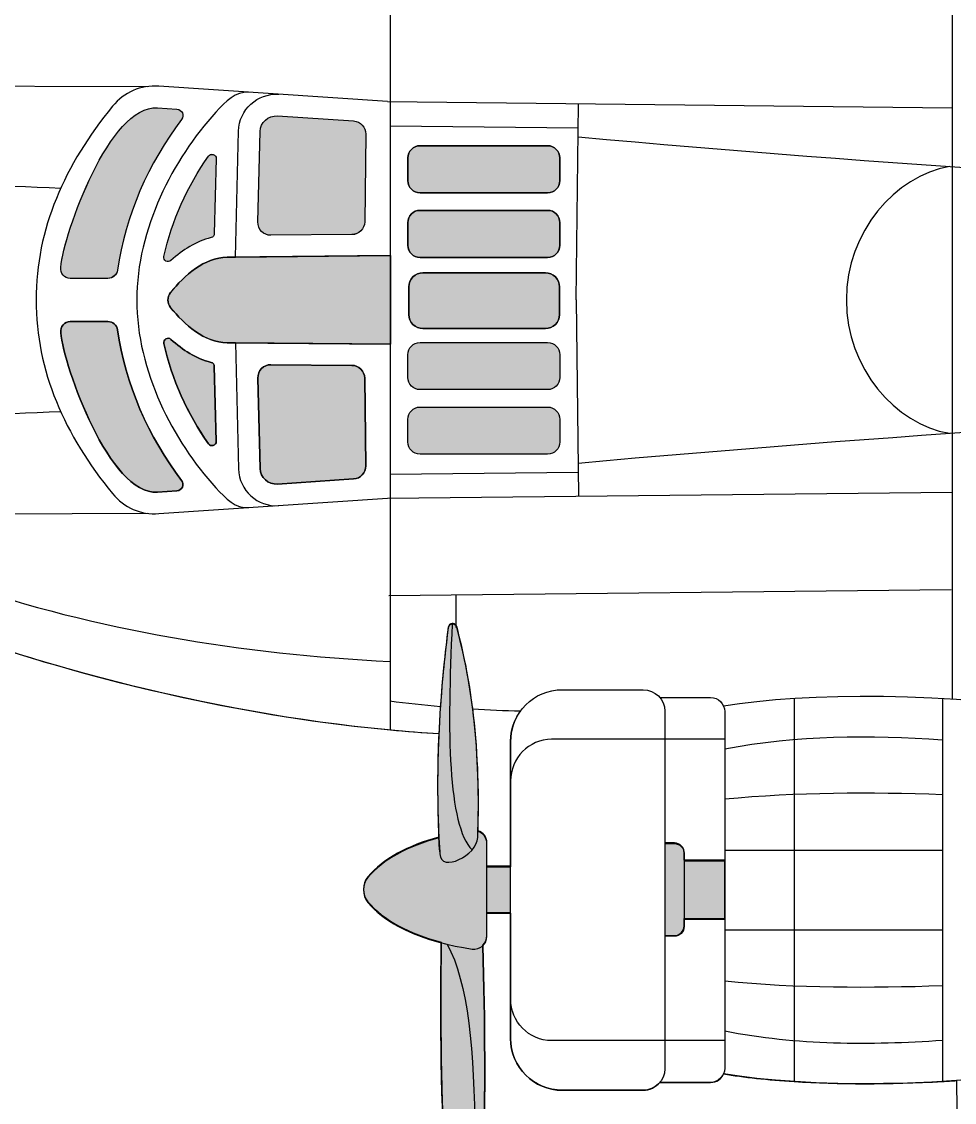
# Model space of a CAD drawing. Extents: x 65 to 351, y 40 to 244.
# Drawn here: x 110.38 to 123.65, y 113.9 to 129.27 of the extents above; entities that cross this region are included whole.
import ezdxf

# ---------------------------------------------------------------- set-up
doc = ezdxf.new("R2010")
doc.units = 0
doc.header["$MEASUREMENT"] = 0
doc.layers.add('4-VIEW', color=7, linetype='CONTINUOUS')
doc.layers.add('SOLIDS', color=7, linetype='CONTINUOUS')

msp = doc.modelspace()

# ---------------------------------------------------------------- hatches: boundary and pattern name
at = {"layer": 'SOLIDS'}
h = msp.add_hatch(color=7, dxfattribs=at)
edge = h.paths.add_edge_path()
edge.add_spline(control_points=[(112.311, 128.041), (111.631, 128.086), (110.986, 126.266), (110.936, 125.775), (110.927, 125.69), (110.988, 125.616), (111.073, 125.616), (111.073, 125.616), (111.608, 125.616), (111.608, 125.616), (111.677, 125.616), (111.735, 125.666), (111.745, 125.735), (111.849, 126.502), (112.187, 127.259), (112.656, 127.874), (112.7, 127.933), (112.662, 128.017), (112.589, 128.022), (112.589, 128.022), (112.311, 128.041), (112.311, 128.041)], knot_values=[0, 0, 0, 0, 1, 1, 1, 2, 2, 2, 3, 3, 3, 4, 4, 4, 5, 5, 5, 6, 6, 6, 7, 7, 7, 7], degree=3, periodic=1)
h = msp.add_hatch(color=7, dxfattribs=at)
edge = h.paths.add_edge_path()
edge.add_spline(control_points=[(114.018, 127.926), (113.886, 127.935), (113.776, 127.834), (113.772, 127.702), (113.772, 127.702), (113.74, 126.418), (113.74, 126.418), (113.737, 126.313), (113.82, 126.228), (113.926, 126.229), (113.926, 126.229), (115.077, 126.238), (115.077, 126.238), (115.177, 126.239), (115.258, 126.32), (115.26, 126.42), (115.26, 126.42), (115.274, 127.667), (115.274, 127.667), (115.275, 127.765), (115.2, 127.847), (115.102, 127.854), (115.102, 127.854), (114.018, 127.926), (114.018, 127.926)], knot_values=[0, 0, 0, 0, 1, 1, 1, 2, 2, 2, 3, 3, 3, 4, 4, 4, 5, 5, 5, 6, 6, 6, 7, 7, 7, 8, 8, 8, 8], degree=3, periodic=1)
h = msp.add_hatch(color=7, dxfattribs=at)
edge = h.paths.add_edge_path()
edge.add_spline(control_points=[(113.036, 127.353), (112.741, 126.928), (112.515, 126.435), (112.402, 125.929), (112.39, 125.87), (112.46, 125.829), (112.504, 125.87), (112.67, 126.021), (112.862, 126.142), (113.075, 126.195), (113.102, 126.202), (113.12, 126.225), (113.121, 126.253), (113.121, 126.253), (113.148, 127.316), (113.148, 127.316), (113.15, 127.377), (113.071, 127.403), (113.036, 127.353)], knot_values=[0, 0, 0, 0, 1, 1, 1, 2, 2, 2, 3, 3, 3, 4, 4, 4, 5, 5, 5, 6, 6, 6, 6], degree=3, periodic=1)
h = msp.add_hatch(color=7, dxfattribs=at)
edge = h.paths.add_edge_path()
edge.add_spline(control_points=[(117.861, 127.502), (117.861, 127.502), (116.046, 127.502), (116.046, 127.502), (115.951, 127.502), (115.872, 127.423), (115.872, 127.328), (115.872, 127.328), (115.872, 127.006), (115.872, 127.006), (115.872, 126.91), (115.951, 126.832), (116.046, 126.832), (116.046, 126.832), (117.861, 126.832), (117.861, 126.832), (117.957, 126.832), (118.035, 126.91), (118.035, 127.006), (118.035, 127.006), (118.035, 127.328), (118.035, 127.328), (118.035, 127.423), (117.957, 127.502), (117.861, 127.502)], knot_values=[0, 0, 0, 0, 1, 1, 1, 2, 2, 2, 3, 3, 3, 4, 4, 4, 5, 5, 5, 6, 6, 6, 7, 7, 7, 8, 8, 8, 8], degree=3, periodic=1)
h = msp.add_hatch(color=7, dxfattribs=at)
edge = h.paths.add_edge_path()
edge.add_spline(control_points=[(117.861, 126.583), (117.861, 126.583), (116.046, 126.583), (116.046, 126.583), (115.951, 126.583), (115.872, 126.505), (115.872, 126.408), (115.872, 126.408), (115.872, 126.087), (115.872, 126.087), (115.872, 125.991), (115.951, 125.913), (116.046, 125.913), (116.046, 125.913), (117.861, 125.913), (117.861, 125.913), (117.957, 125.913), (118.035, 125.991), (118.035, 126.087), (118.035, 126.087), (118.035, 126.408), (118.035, 126.408), (118.035, 126.505), (117.957, 126.583), (117.861, 126.583)], knot_values=[0, 0, 0, 0, 1, 1, 1, 2, 2, 2, 3, 3, 3, 4, 4, 4, 5, 5, 5, 6, 6, 6, 7, 7, 7, 8, 8, 8, 8], degree=3, periodic=1)
h = msp.add_hatch(color=7, dxfattribs=at)
edge = h.paths.add_edge_path()
edge.add_spline(control_points=[(115.625, 125.94), (115.625, 125.94), (113.42, 125.918), (113.42, 125.918), (113.42, 125.918), (113.304, 125.917), (113.304, 125.917), (112.978, 125.914), (112.695, 125.66), (112.499, 125.414), (112.449, 125.352), (112.449, 125.265), (112.499, 125.203), (112.695, 124.957), (112.978, 124.702), (113.304, 124.7), (113.304, 124.7), (113.42, 124.7), (113.42, 124.7), (113.42, 124.7), (115.625, 124.682), (115.625, 124.682), (115.625, 124.682), (115.625, 125.94), (115.625, 125.94)], knot_values=[0, 0, 0, 0, 1, 1, 1, 2, 2, 2, 3, 3, 3, 4, 4, 4, 5, 5, 5, 6, 6, 6, 7, 7, 7, 8, 8, 8, 8], degree=3, periodic=1)
h = msp.add_hatch(color=7, dxfattribs=at)
edge = h.paths.add_edge_path()
edge.add_spline(control_points=[(117.831, 125.695), (117.831, 125.695), (116.088, 125.695), (116.088, 125.695), (115.978, 125.695), (115.887, 125.605), (115.887, 125.494), (115.887, 125.494), (115.887, 125.102), (115.887, 125.102), (115.887, 124.992), (115.978, 124.902), (116.088, 124.902), (116.088, 124.902), (117.831, 124.902), (117.831, 124.902), (117.94, 124.902), (118.03, 124.992), (118.03, 125.102), (118.03, 125.102), (118.03, 125.494), (118.03, 125.494), (118.03, 125.605), (117.94, 125.695), (117.831, 125.695)], knot_values=[0, 0, 0, 0, 1, 1, 1, 2, 2, 2, 3, 3, 3, 4, 4, 4, 5, 5, 5, 6, 6, 6, 7, 7, 7, 8, 8, 8, 8], degree=3, periodic=1)
h = msp.add_hatch(color=7, dxfattribs=at)
edge = h.paths.add_edge_path()
edge.add_spline(control_points=[(111.608, 125.002), (111.608, 125.002), (111.073, 125.002), (111.073, 125.002), (110.988, 125.002), (110.927, 124.927), (110.936, 124.843), (110.986, 124.35), (111.631, 122.531), (112.311, 122.576), (112.311, 122.576), (112.589, 122.595), (112.589, 122.595), (112.662, 122.6), (112.7, 122.684), (112.656, 122.743), (112.187, 123.358), (111.849, 124.115), (111.745, 124.882), (111.735, 124.95), (111.677, 125.002), (111.608, 125.002)], knot_values=[0, 0, 0, 0, 1, 1, 1, 2, 2, 2, 3, 3, 3, 4, 4, 4, 5, 5, 5, 6, 6, 6, 7, 7, 7, 7], degree=3, periodic=1)
h = msp.add_hatch(color=7, dxfattribs=at)
edge = h.paths.add_edge_path()
edge.add_spline(control_points=[(113.075, 124.422), (112.862, 124.475), (112.67, 124.596), (112.504, 124.748), (112.46, 124.788), (112.39, 124.747), (112.402, 124.688), (112.515, 124.182), (112.741, 123.689), (113.036, 123.264), (113.071, 123.214), (113.15, 123.24), (113.148, 123.301), (113.148, 123.301), (113.121, 124.364), (113.121, 124.364), (113.12, 124.392), (113.102, 124.415), (113.075, 124.422)], knot_values=[0, 0, 0, 0, 1, 1, 1, 2, 2, 2, 3, 3, 3, 4, 4, 4, 5, 5, 5, 6, 6, 6, 6], degree=3, periodic=1)
h = msp.add_hatch(color=7, dxfattribs=at)
edge = h.paths.add_edge_path()
edge.add_spline(control_points=[(117.861, 124.704), (117.861, 124.704), (116.046, 124.704), (116.046, 124.704), (115.951, 124.704), (115.872, 124.626), (115.872, 124.53), (115.872, 124.53), (115.872, 124.208), (115.872, 124.208), (115.872, 124.113), (115.951, 124.034), (116.046, 124.034), (116.046, 124.034), (117.861, 124.034), (117.861, 124.034), (117.957, 124.034), (118.035, 124.113), (118.035, 124.208), (118.035, 124.208), (118.035, 124.53), (118.035, 124.53), (118.035, 124.626), (117.957, 124.704), (117.861, 124.704)], knot_values=[0, 0, 0, 0, 1, 1, 1, 2, 2, 2, 3, 3, 3, 4, 4, 4, 5, 5, 5, 6, 6, 6, 7, 7, 7, 8, 8, 8, 8], degree=3, periodic=1)
h = msp.add_hatch(color=7, dxfattribs=at)
edge = h.paths.add_edge_path()
edge.add_spline(control_points=[(115.077, 124.379), (115.077, 124.379), (113.926, 124.388), (113.926, 124.388), (113.82, 124.389), (113.737, 124.304), (113.74, 124.199), (113.74, 124.199), (113.772, 122.915), (113.772, 122.915), (113.776, 122.783), (113.886, 122.682), (114.018, 122.691), (114.018, 122.691), (115.102, 122.764), (115.102, 122.764), (115.2, 122.77), (115.275, 122.852), (115.274, 122.95), (115.274, 122.95), (115.26, 124.197), (115.26, 124.197), (115.258, 124.297), (115.177, 124.379), (115.077, 124.379)], knot_values=[0, 0, 0, 0, 1, 1, 1, 2, 2, 2, 3, 3, 3, 4, 4, 4, 5, 5, 5, 6, 6, 6, 7, 7, 7, 8, 8, 8, 8], degree=3, periodic=1)
h = msp.add_hatch(color=7, dxfattribs=at)
edge = h.paths.add_edge_path()
edge.add_spline(control_points=[(117.861, 123.786), (117.861, 123.786), (116.046, 123.786), (116.046, 123.786), (115.951, 123.786), (115.872, 123.707), (115.872, 123.611), (115.872, 123.611), (115.872, 123.29), (115.872, 123.29), (115.872, 123.194), (115.951, 123.116), (116.046, 123.116), (116.046, 123.116), (117.861, 123.116), (117.861, 123.116), (117.957, 123.116), (118.035, 123.194), (118.035, 123.29), (118.035, 123.29), (118.035, 123.611), (118.035, 123.611), (118.035, 123.707), (117.957, 123.786), (117.861, 123.786)], knot_values=[0, 0, 0, 0, 1, 1, 1, 2, 2, 2, 3, 3, 3, 4, 4, 4, 5, 5, 5, 6, 6, 6, 7, 7, 7, 8, 8, 8, 8], degree=3, periodic=1)
h = msp.add_hatch(color=7, dxfattribs=at)
edge = h.paths.add_edge_path()
edge.add_spline(control_points=[(116.349, 116.179), (115.892, 116.299), (115.528, 116.489), (115.306, 116.753), (115.219, 116.856), (115.219, 117.005), (115.306, 117.108), (115.522, 117.365), (115.874, 117.552), (116.314, 117.672), (116.29, 118.157), (116.291, 118.651), (116.314, 119.154), (116.32, 119.282), (116.327, 119.41), (116.336, 119.54), (116.361, 119.907), (116.398, 120.279), (116.447, 120.656), (116.451, 120.689), (116.477, 120.707), (116.504, 120.709), (116.524, 120.71), (116.545, 120.703), (116.558, 120.685), (116.562, 120.679), (116.566, 120.672), (116.568, 120.664), (116.669, 120.293), (116.744, 119.906), (116.795, 119.506), (116.866, 118.951), (116.889, 118.369), (116.87, 117.763), (116.944, 117.74), (116.998, 117.672), (116.998, 117.588), (116.998, 117.588), (116.998, 117.259), (116.998, 117.259), (116.998, 117.259), (117.333, 117.259), (117.333, 117.259), (117.333, 117.259), (117.333, 116.601), (117.333, 116.601), (117.333, 116.601), (116.998, 116.601), (116.998, 116.601), (116.998, 116.601), (116.998, 116.273), (116.998, 116.273), (116.998, 116.219), (116.975, 116.17), (116.939, 116.137), (116.939, 116.137), (116.939, 116.137), (116.939, 116.137), (117.005, 113.926), (116.95, 112.122), (116.806, 109.739), (116.797, 109.597), (116.703, 109.583), (116.685, 109.721), (116.685, 109.721), (116.665, 109.887), (116.665, 109.887), (116.429, 111.799), (116.31, 113.936), (116.349, 116.179), (116.349, 116.179), (116.349, 116.179), (116.349, 116.179)], knot_values=[0, 0, 0, 0, 1, 1, 1, 2, 2, 2, 3, 3, 3, 4, 4, 4, 5, 5, 5, 6, 6, 6, 7, 7, 7, 8, 8, 8, 9, 9, 9, 10, 10, 10, 11, 11, 11, 12, 12, 12, 13, 13, 13, 14, 14, 14, 15, 15, 15, 16, 16, 16, 17, 17, 17, 18, 18, 18, 19, 19, 19, 20, 20, 20, 21, 21, 21, 22, 22, 22, 23, 23, 23, 24, 24, 24, 24], degree=3, periodic=1)
edge = h.paths.add_edge_path()
edge.add_spline(control_points=[(120.379, 116.516), (120.379, 116.516), (119.802, 116.516), (119.802, 116.516), (119.802, 116.516), (119.802, 116.41), (119.802, 116.41), (119.802, 116.334), (119.74, 116.271), (119.664, 116.271), (119.664, 116.271), (119.527, 116.271), (119.527, 116.271), (119.527, 116.271), (119.527, 117.589), (119.527, 117.589), (119.527, 117.589), (119.664, 117.589), (119.664, 117.589), (119.74, 117.589), (119.802, 117.527), (119.802, 117.451), (119.802, 117.451), (119.802, 117.345), (119.802, 117.345), (119.802, 117.345), (120.379, 117.345), (120.379, 117.345), (120.379, 117.345), (120.379, 116.516), (120.379, 116.516), (120.379, 116.516), (120.379, 116.516), (120.379, 116.516)], knot_values=[0, 0, 0, 0, 1, 1, 1, 2, 2, 2, 3, 3, 3, 4, 4, 4, 5, 5, 5, 6, 6, 6, 7, 7, 7, 8, 8, 8, 9, 9, 9, 10, 10, 10, 11, 11, 11, 11], degree=3, periodic=1)
edge = h.paths.add_edge_path()
edge.add_spline(control_points=[(116.314, 117.657), (116.318, 117.591), (116.322, 117.525), (116.326, 117.46), (116.326, 117.46), (116.314, 117.657), (116.314, 117.657)], knot_values=[0, 0, 0, 0, 1, 1, 1, 2, 2, 2, 2], degree=3, periodic=1)

# ---------------------------------------------------------------- linework, layer by layer
at = {"layer": '4-VIEW', "color": 7}
for points in [[(115.624, 131.421), (115.624, 119.197)], [(123.616, 130.983), (123.616, 119.635)], [(108.963, 128.353), (112.164, 128.342)], [(115.586, 128.129), (123.616, 128.041)], [(118.269, 125.309), (118.3, 128.099)], [(115.624, 127.786), (118.296, 127.757)], [(118.269, 125.309), (118.3, 122.519)], [(115.624, 122.832), (118.296, 122.861)], [(115.586, 122.489), (123.616, 122.577)], [(108.963, 122.265), (112.164, 122.276)], [(115.602, 121.105), (123.598, 121.193)], [(116.557, 121.115), (116.557, 120.654)], [(121.368, 119.646), (121.368, 114.195)], [(123.476, 119.644), (123.476, 114.197)], [(120.379, 117.487), (123.476, 117.487)], [(119.802, 117.335), (120.379, 117.335)], [(116.998, 117.249), (117.333, 117.249)], [(116.998, 116.591), (117.333, 116.591)], [(119.802, 116.505), (120.379, 116.505)], [(120.379, 116.353), (123.476, 116.353)]]:
    msp.add_lwpolyline(points, dxfattribs=at)
for points in [[(103.281, 126.71), (105.686, 128.927), (111.198, 131.164), (116.314, 131.474)], [(118.294, 127.628), (126.964, 126.843), (135.7, 126.518), (144.551, 126.411)], [(118.294, 122.99), (126.964, 123.774), (135.7, 124.101), (144.551, 124.207)], [(103.281, 123.908), (105.686, 121.691), (111.198, 119.454), (116.314, 119.144)], [(116.504, 120.699), (116.43, 119.158), (116.439, 117.851), (116.786, 117.489)], [(115.619, 119.607), (115.858, 119.576), (116.096, 119.551), (116.336, 119.53)], [(116.795, 119.496), (117.021, 119.482), (117.248, 119.472), (117.475, 119.465)], [(120.379, 118.925), (121.411, 119.127), (122.444, 119.125), (123.476, 119.057)], [(120.379, 118.214), (121.411, 118.315), (122.444, 118.314), (123.476, 118.279)], [(116.433, 116.148), (117.025, 115.085), (116.808, 112.071), (116.665, 109.877)], [(120.379, 115.626), (121.411, 115.525), (122.444, 115.527), (123.476, 115.561)], [(120.379, 114.916), (121.411, 114.713), (122.444, 114.715), (123.476, 114.784)]]:
    msp.add_open_spline(points, degree=3, dxfattribs=at)
for points, knots in [([(115.618, 130.451), (113.506, 130.34), (111.456, 130.005), (109.496, 129.34), (109.363, 129.295), (109.266, 129.205), (109.211, 129.077), (108.432, 127.261), (108.432, 123.356), (109.211, 121.541), (109.266, 121.412), (109.363, 121.322), (109.496, 121.277), (111.456, 120.613), (113.506, 120.278), (115.618, 120.167)], [0, 0, 0, 0, 1, 1, 1, 2, 2, 2, 3, 3, 3, 4, 4, 4, 5, 5, 5, 5]), ([(115.586, 128.129), (115.586, 128.129), (112.332, 128.348), (112.332, 128.348), (112.072, 128.365), (111.84, 128.265), (111.675, 128.063), (110.992, 127.232), (110.586, 126.318), (110.586, 125.309), (110.586, 124.3), (110.992, 123.385), (111.675, 122.555), (111.84, 122.353), (112.072, 122.254), (112.332, 122.271), (112.332, 122.271), (115.586, 122.489), (115.586, 122.489)], [0, 0, 0, 0, 1, 1, 1, 2, 2, 2, 3, 3, 3, 4, 4, 4, 5, 5, 5, 6, 6, 6, 6]), ([(113.61, 128.262), (113.424, 128.274), (113.288, 128.138), (113.142, 127.977), (112.532, 127.309), (112.018, 126.318), (112.018, 125.309), (112.018, 124.3), (112.532, 123.309), (113.142, 122.64), (113.288, 122.48), (113.424, 122.344), (113.61, 122.356)], [0, 0, 0, 0, 1, 1, 1, 2, 2, 2, 3, 3, 3, 4, 4, 4, 4]), ([(113.42, 125.919), (113.42, 125.919), (113.465, 127.71), (113.465, 127.71), (113.473, 128.017), (113.732, 128.253), (114.039, 128.233)], [0, 0, 0, 0, 1, 1, 1, 2, 2, 2, 2]), ([(111.745, 125.735), (111.849, 126.503), (112.187, 127.259), (112.656, 127.874), (112.7, 127.933), (112.662, 128.017), (112.589, 128.022), (112.589, 128.022), (112.311, 128.041), (112.311, 128.041), (111.631, 128.086), (110.986, 126.267), (110.936, 125.775), (110.927, 125.69), (110.988, 125.616), (111.073, 125.616), (111.073, 125.616), (111.607, 125.616), (111.607, 125.616), (111.677, 125.616), (111.735, 125.667), (111.745, 125.735), (111.745, 125.735), (111.745, 125.735), (111.745, 125.735)], [0, 0, 0, 0, 1, 1, 1, 2, 2, 2, 3, 3, 3, 4, 4, 4, 5, 5, 5, 6, 6, 6, 7, 7, 7, 8, 8, 8, 8]), ([(113.926, 126.229), (113.926, 126.229), (115.077, 126.239), (115.077, 126.239), (115.177, 126.24), (115.258, 126.32), (115.26, 126.421), (115.26, 126.421), (115.274, 127.668), (115.274, 127.668), (115.275, 127.766), (115.2, 127.847), (115.102, 127.854), (115.102, 127.854), (114.018, 127.926), (114.018, 127.926), (113.886, 127.935), (113.776, 127.834), (113.772, 127.702), (113.772, 127.702), (113.74, 126.418), (113.74, 126.418), (113.737, 126.313), (113.82, 126.228), (113.926, 126.229), (113.926, 126.229), (113.926, 126.229), (113.926, 126.229)], [0, 0, 0, 0, 1, 1, 1, 2, 2, 2, 3, 3, 3, 4, 4, 4, 5, 5, 5, 6, 6, 6, 7, 7, 7, 8, 8, 8, 9, 9, 9, 9]), ([(113.121, 126.253), (113.121, 126.253), (113.148, 127.317), (113.148, 127.317), (113.15, 127.378), (113.071, 127.403), (113.036, 127.353), (112.741, 126.928), (112.515, 126.435), (112.402, 125.929), (112.39, 125.87), (112.46, 125.83), (112.504, 125.87), (112.67, 126.021), (112.862, 126.142), (113.074, 126.195), (113.102, 126.202), (113.12, 126.226), (113.121, 126.253), (113.121, 126.253), (113.121, 126.253), (113.121, 126.253)], [0, 0, 0, 0, 1, 1, 1, 2, 2, 2, 3, 3, 3, 4, 4, 4, 5, 5, 5, 6, 6, 6, 7, 7, 7, 7]), ([(115.872, 127.006), (115.872, 127.006), (115.872, 127.328), (115.872, 127.328), (115.872, 127.423), (115.95, 127.502), (116.046, 127.502), (116.046, 127.502), (117.861, 127.502), (117.861, 127.502), (117.957, 127.502), (118.035, 127.423), (118.035, 127.328), (118.035, 127.328), (118.035, 127.006), (118.035, 127.006), (118.035, 126.91), (117.957, 126.832), (117.861, 126.832), (117.861, 126.832), (116.046, 126.832), (116.046, 126.832), (115.95, 126.832), (115.872, 126.91), (115.872, 127.006), (115.872, 127.006), (115.872, 127.006), (115.872, 127.006)], [0, 0, 0, 0, 1, 1, 1, 2, 2, 2, 3, 3, 3, 4, 4, 4, 5, 5, 5, 6, 6, 6, 7, 7, 7, 8, 8, 8, 9, 9, 9, 9]), ([(123.574, 127.206), (122.805, 127.069), (122.11, 126.286), (122.11, 125.309), (122.11, 124.331), (122.805, 123.548), (123.574, 123.413)], [0, 0, 0, 0, 1, 1, 1, 2, 2, 2, 2]), ([(110.938, 126.893), (109.15, 126.988), (107.423, 126.935), (105.634, 126.819), (104.738, 126.761), (104.641, 125.989), (104.641, 125.309), (104.641, 124.629), (104.738, 123.857), (105.634, 123.798), (107.423, 123.682), (109.15, 123.63), (110.938, 123.725)], [0, 0, 0, 0, 1, 1, 1, 2, 2, 2, 3, 3, 3, 4, 4, 4, 4]), ([(115.872, 126.087), (115.872, 126.087), (115.872, 126.409), (115.872, 126.409), (115.872, 126.505), (115.95, 126.583), (116.046, 126.583), (116.046, 126.583), (117.861, 126.583), (117.861, 126.583), (117.957, 126.583), (118.035, 126.505), (118.035, 126.409), (118.035, 126.409), (118.035, 126.087), (118.035, 126.087), (118.035, 125.992), (117.957, 125.913), (117.861, 125.913), (117.861, 125.913), (116.046, 125.913), (116.046, 125.913), (115.95, 125.913), (115.872, 125.992), (115.872, 126.087), (115.872, 126.087), (115.872, 126.087), (115.872, 126.087)], [0, 0, 0, 0, 1, 1, 1, 2, 2, 2, 3, 3, 3, 4, 4, 4, 5, 5, 5, 6, 6, 6, 7, 7, 7, 8, 8, 8, 9, 9, 9, 9]), ([(115.624, 125.94), (115.624, 125.94), (113.304, 125.917), (113.304, 125.917), (112.978, 125.914), (112.695, 125.661), (112.499, 125.414), (112.449, 125.352), (112.449, 125.266), (112.499, 125.203), (112.695, 124.957), (112.978, 124.703), (113.304, 124.7), (113.304, 124.7), (115.624, 124.682), (115.624, 124.682)], [0, 0, 0, 0, 1, 1, 1, 2, 2, 2, 3, 3, 3, 4, 4, 4, 5, 5, 5, 5]), ([(115.887, 125.102), (115.887, 125.102), (115.887, 125.495), (115.887, 125.495), (115.887, 125.605), (115.978, 125.695), (116.087, 125.695), (116.087, 125.695), (117.831, 125.695), (117.831, 125.695), (117.94, 125.695), (118.03, 125.605), (118.03, 125.495), (118.03, 125.495), (118.03, 125.102), (118.03, 125.102), (118.03, 124.992), (117.94, 124.903), (117.831, 124.903), (117.831, 124.903), (116.087, 124.903), (116.087, 124.903), (115.978, 124.903), (115.887, 124.992), (115.887, 125.102)], [0, 0, 0, 0, 1, 1, 1, 2, 2, 2, 3, 3, 3, 4, 4, 4, 5, 5, 5, 6, 6, 6, 7, 7, 7, 8, 8, 8, 8]), ([(111.745, 124.882), (111.849, 124.115), (112.187, 123.359), (112.656, 122.744), (112.7, 122.685), (112.662, 122.6), (112.589, 122.595), (112.589, 122.595), (112.311, 122.577), (112.311, 122.577), (111.631, 122.532), (110.986, 124.351), (110.936, 124.843), (110.927, 124.927), (110.988, 125.002), (111.073, 125.002), (111.073, 125.002), (111.607, 125.002), (111.607, 125.002), (111.677, 125.002), (111.735, 124.95), (111.745, 124.882), (111.745, 124.882), (111.745, 124.882), (111.745, 124.882)], [0, 0, 0, 0, 1, 1, 1, 2, 2, 2, 3, 3, 3, 4, 4, 4, 5, 5, 5, 6, 6, 6, 7, 7, 7, 8, 8, 8, 8]), ([(113.121, 124.364), (113.121, 124.364), (113.148, 123.301), (113.148, 123.301), (113.15, 123.24), (113.071, 123.214), (113.036, 123.265), (112.741, 123.689), (112.515, 124.183), (112.402, 124.689), (112.39, 124.747), (112.46, 124.788), (112.504, 124.748), (112.67, 124.597), (112.862, 124.475), (113.074, 124.422), (113.102, 124.415), (113.12, 124.392), (113.121, 124.364), (113.121, 124.364), (113.121, 124.364), (113.121, 124.364)], [0, 0, 0, 0, 1, 1, 1, 2, 2, 2, 3, 3, 3, 4, 4, 4, 5, 5, 5, 6, 6, 6, 7, 7, 7, 7]), ([(113.42, 124.7), (113.42, 124.7), (113.465, 122.908), (113.465, 122.908), (113.473, 122.6), (113.732, 122.364), (114.039, 122.385)], [0, 0, 0, 0, 1, 1, 1, 2, 2, 2, 2]), ([(115.872, 124.53), (115.872, 124.53), (115.872, 124.208), (115.872, 124.208), (115.872, 124.113), (115.95, 124.034), (116.046, 124.034), (116.046, 124.034), (117.861, 124.034), (117.861, 124.034), (117.957, 124.034), (118.035, 124.113), (118.035, 124.208), (118.035, 124.208), (118.035, 124.53), (118.035, 124.53), (118.035, 124.626), (117.957, 124.705), (117.861, 124.705), (117.861, 124.705), (116.046, 124.705), (116.046, 124.705), (115.95, 124.705), (115.872, 124.626), (115.872, 124.53), (115.872, 124.53), (115.872, 124.53), (115.872, 124.53)], [0, 0, 0, 0, 1, 1, 1, 2, 2, 2, 3, 3, 3, 4, 4, 4, 5, 5, 5, 6, 6, 6, 7, 7, 7, 8, 8, 8, 9, 9, 9, 9]), ([(113.926, 124.389), (113.926, 124.389), (115.077, 124.379), (115.077, 124.379), (115.177, 124.379), (115.258, 124.297), (115.26, 124.197), (115.26, 124.197), (115.274, 122.95), (115.274, 122.95), (115.275, 122.852), (115.2, 122.77), (115.102, 122.764), (115.102, 122.764), (114.018, 122.692), (114.018, 122.692), (113.886, 122.682), (113.776, 122.783), (113.772, 122.915), (113.772, 122.915), (113.74, 124.199), (113.74, 124.199), (113.737, 124.304), (113.82, 124.389), (113.926, 124.389), (113.926, 124.389), (113.926, 124.389), (113.926, 124.389)], [0, 0, 0, 0, 1, 1, 1, 2, 2, 2, 3, 3, 3, 4, 4, 4, 5, 5, 5, 6, 6, 6, 7, 7, 7, 8, 8, 8, 9, 9, 9, 9]), ([(115.872, 123.611), (115.872, 123.611), (115.872, 123.29), (115.872, 123.29), (115.872, 123.194), (115.95, 123.116), (116.046, 123.116), (116.046, 123.116), (117.861, 123.116), (117.861, 123.116), (117.957, 123.116), (118.035, 123.194), (118.035, 123.29), (118.035, 123.29), (118.035, 123.611), (118.035, 123.611), (118.035, 123.707), (117.957, 123.786), (117.861, 123.786), (117.861, 123.786), (116.046, 123.786), (116.046, 123.786), (115.95, 123.786), (115.872, 123.707), (115.872, 123.611), (115.872, 123.611), (115.872, 123.611), (115.872, 123.611)], [0, 0, 0, 0, 1, 1, 1, 2, 2, 2, 3, 3, 3, 4, 4, 4, 5, 5, 5, 6, 6, 6, 7, 7, 7, 8, 8, 8, 9, 9, 9, 9]), ([(116.327, 117.432), (116.26, 118.463), (116.303, 119.535), (116.447, 120.646), (116.456, 120.712), (116.55, 120.719), (116.568, 120.654), (116.816, 119.743), (116.908, 118.742), (116.867, 117.666), (116.858, 117.411), (116.344, 117.159), (116.327, 117.432), (116.327, 117.432), (116.327, 117.432), (116.327, 117.432)], [0, 0, 0, 0, 1, 1, 1, 2, 2, 2, 3, 3, 3, 4, 4, 4, 5, 5, 5, 5]), ([(120.362, 119.536), (122.682, 119.926), (128.544, 119.615), (129.745, 117.164), (129.823, 117.005), (129.823, 116.835), (129.745, 116.677), (128.544, 114.226), (122.682, 113.914), (120.362, 114.306)], [0, 0, 0, 0, 1, 1, 1, 2, 2, 2, 3, 3, 3, 3]), ([(119.527, 119.461), (119.527, 119.631), (119.388, 119.768), (119.219, 119.768), (119.219, 119.768), (118.07, 119.768), (118.07, 119.768), (117.664, 119.768), (117.333, 119.437), (117.333, 119.031), (117.333, 119.031), (117.333, 114.81), (117.333, 114.81), (117.333, 114.403), (117.664, 114.073), (118.07, 114.073), (118.07, 114.073), (119.219, 114.073), (119.219, 114.073), (119.388, 114.073), (119.527, 114.21), (119.527, 114.379), (119.527, 114.379), (119.527, 119.461), (119.527, 119.461), (119.527, 119.461), (119.527, 119.461), (119.527, 119.461)], [0, 0, 0, 0, 1, 1, 1, 2, 2, 2, 3, 3, 3, 4, 4, 4, 5, 5, 5, 6, 6, 6, 7, 7, 7, 8, 8, 8, 9, 9, 9, 9]), ([(119.456, 119.656), (119.456, 119.656), (120.179, 119.656), (120.179, 119.656), (120.289, 119.656), (120.379, 119.567), (120.379, 119.457), (120.379, 119.457), (120.379, 114.384), (120.379, 114.384), (120.379, 114.274), (120.289, 114.184), (120.179, 114.184), (120.179, 114.184), (119.456, 114.184), (119.456, 114.184)], [0, 0, 0, 0, 1, 1, 1, 2, 2, 2, 3, 3, 3, 4, 4, 4, 5, 5, 5, 5]), ([(120.379, 119.062), (120.379, 119.062), (117.917, 119.062), (117.917, 119.062), (117.595, 119.062), (117.333, 118.792), (117.333, 118.47)], [0, 0, 0, 0, 1, 1, 1, 2, 2, 2, 2]), ([(116.314, 117.662), (115.874, 117.542), (115.522, 117.355), (115.306, 117.098), (115.219, 116.994), (115.219, 116.846), (115.306, 116.743), (115.595, 116.399), (116.124, 116.181), (116.786, 116.08), (116.898, 116.064), (116.998, 116.149), (116.998, 116.263), (116.998, 116.263), (116.998, 117.578), (116.998, 117.578), (116.998, 117.661), (116.944, 117.73), (116.87, 117.753)], [0, 0, 0, 0, 1, 1, 1, 2, 2, 2, 3, 3, 3, 4, 4, 4, 5, 5, 5, 6, 6, 6, 6]), ([(119.527, 117.579), (119.527, 117.579), (119.663, 117.579), (119.663, 117.579), (119.74, 117.579), (119.802, 117.517), (119.802, 117.441), (119.802, 117.441), (119.802, 116.4), (119.802, 116.4), (119.802, 116.324), (119.74, 116.262), (119.663, 116.262), (119.663, 116.262), (119.527, 116.262), (119.527, 116.262)], [0, 0, 0, 0, 1, 1, 1, 2, 2, 2, 3, 3, 3, 4, 4, 4, 5, 5, 5, 5]), ([(116.939, 116.127), (117.005, 113.916), (116.95, 112.113), (116.806, 109.729), (116.797, 109.587), (116.703, 109.573), (116.685, 109.712), (116.436, 111.666), (116.308, 113.861), (116.349, 116.169)], [0, 0, 0, 0, 1, 1, 1, 2, 2, 2, 3, 3, 3, 3]), ([(120.379, 114.778), (120.379, 114.778), (117.917, 114.778), (117.917, 114.778), (117.595, 114.778), (117.333, 115.049), (117.333, 115.37)], [0, 0, 0, 0, 1, 1, 1, 2, 2, 2, 2])]:
    msp.add_open_spline(points, degree=3, knots=knots, dxfattribs=at)
at = {"layer": 'SOLIDS'}
for points, knots in [([(116.349, 134.448), (116.31, 136.691), (116.429, 138.828), (116.665, 140.741), (116.671, 140.796), (116.678, 140.851), (116.685, 140.906), (116.703, 141.044), (116.797, 141.031), (116.806, 140.888), (116.95, 138.505), (117.005, 136.701), (116.939, 134.491), (116.975, 134.457), (116.998, 134.409), (116.998, 134.355), (116.998, 134.355), (116.998, 134.026), (116.998, 134.026), (116.998, 134.026), (117.333, 134.026), (117.333, 134.026), (117.333, 134.026), (117.333, 135.247), (117.333, 135.247), (117.333, 135.247), (117.333, 135.809), (117.333, 135.809), (117.333, 136.214), (117.664, 136.546), (118.07, 136.546), (118.07, 136.546), (119.219, 136.546), (119.219, 136.546), (119.315, 136.546), (119.4, 136.502), (119.456, 136.433), (119.456, 136.433), (120.179, 136.433), (120.179, 136.433), (120.261, 136.433), (120.331, 136.383), (120.362, 136.313), (120.649, 136.361), (120.989, 136.399), (121.368, 136.422), (121.99, 136.462), (122.715, 136.465), (123.476, 136.421), (123.542, 136.417), (123.609, 136.413), (123.675, 136.408), (123.675, 136.408), (123.708, 139.343), (123.708, 139.343), (123.708, 139.343), (123.727, 141.029), (123.727, 141.029), (123.727, 141.029), (123.76, 144.004), (123.76, 144.004), (123.76, 144.004), (123.763, 144.301), (123.763, 144.301), (123.763, 144.301), (123.774, 145.348), (123.774, 145.348), (123.774, 145.348), (123.777, 145.644), (123.777, 145.644), (123.777, 145.644), (123.832, 150.46), (123.832, 150.46), (123.832, 150.46), (123.832, 150.537), (123.832, 150.537), (123.833, 150.645), (123.835, 150.748), (123.838, 150.848), (123.842, 150.982), (123.847, 151.113), (123.855, 151.247), (123.859, 151.334), (123.865, 151.422), (123.871, 151.514), (123.871, 151.514), (126.226, 185.068), (126.226, 185.068), (126.226, 185.068), (126.094, 185.068), (126.094, 185.068), (126.017, 185.068), (125.955, 185.131), (125.955, 185.207), (125.955, 185.207), (125.955, 185.784), (125.955, 185.784), (125.955, 185.86), (126.017, 185.921), (126.094, 185.921), (126.094, 185.921), (126.286, 185.921), (126.286, 185.921), (126.286, 185.921), (126.3, 186.118), (126.3, 186.118), (126.302, 186.155), (126.306, 186.193), (126.311, 186.231), (126.376, 186.77), (126.644, 187.384), (127.036, 187.862), (127.431, 188.343), (127.953, 188.687), (128.524, 188.682), (128.524, 188.682), (137.238, 188.606), (137.238, 188.606), (137.326, 188.605), (137.409, 188.591), (137.486, 188.563), (137.486, 188.563), (137.978, 188.562), (137.978, 188.562), (138.042, 188.562), (138.096, 188.535), (138.136, 188.485), (138.136, 188.485), (139.11, 187.226), (139.11, 187.226), (139.161, 187.161), (139.167, 187.075), (139.125, 187.004), (139.125, 187.004), (139.017, 186.817), (139.017, 186.817), (139.017, 186.817), (139.073, 186.747), (139.073, 186.747), (139.109, 186.702), (139.138, 186.657), (139.162, 186.609), (139.201, 186.53), (139.224, 186.444), (139.232, 186.349), (139.232, 186.349), (139.238, 186.278), (139.238, 186.278), (139.238, 186.278), (139.242, 186.231), (139.242, 186.231), (139.242, 186.231), (142.255, 150.968), (142.255, 150.968), (142.258, 150.923), (142.26, 150.886), (142.259, 150.84), (142.259, 150.84), (141.887, 131.307), (141.887, 131.307), (142.268, 131.289), (142.65, 131.269), (143.031, 131.247), (146.427, 131.057), (149.832, 130.74), (153.237, 130.273), (158.313, 129.577), (163.389, 128.545), (168.439, 127.101), (168.439, 127.101), (168.899, 129.285), (168.899, 129.285), (168.899, 129.285), (170.441, 136.618), (170.441, 136.618), (170.598, 137.364), (170.914, 138.013), (171.377, 138.55), (171.707, 138.931), (172.111, 139.256), (172.586, 139.518), (173.261, 139.89), (173.992, 140.062), (174.707, 140.06), (176.83, 140.051), (178.811, 138.499), (178.776, 136.088), (178.776, 136.088), (178.72, 132.262), (178.72, 132.262), (178.72, 132.262), (178.674, 129.073), (178.674, 129.073), (178.668, 128.702), (178.486, 128.385), (178.168, 128.193), (178.168, 128.193), (174.424, 125.941), (174.424, 125.941), (177.726, 125.807), (181.385, 125.445), (183.383, 125.421), (183.489, 125.419), (183.489, 125.198), (183.383, 125.196), (181.385, 125.172), (177.726, 124.811), (174.424, 124.677), (174.424, 124.677), (178.168, 122.424), (178.168, 122.424), (178.486, 122.232), (178.668, 121.915), (178.674, 121.545), (178.674, 121.545), (178.72, 118.355), (178.72, 118.355), (178.72, 118.355), (178.776, 114.53), (178.776, 114.53), (178.811, 112.118), (176.83, 110.567), (174.707, 110.558), (173.992, 110.555), (173.261, 110.726), (172.586, 111.099), (172.111, 111.361), (171.707, 111.686), (171.377, 112.067), (170.914, 112.604), (170.598, 113.253), (170.441, 113.999), (170.441, 113.999), (168.899, 121.332), (168.899, 121.332), (168.899, 121.332), (168.439, 123.516), (168.439, 123.516), (163.389, 122.072), (158.313, 121.041), (153.237, 120.344), (149.832, 119.877), (146.427, 119.56), (143.031, 119.369), (142.65, 119.348), (142.268, 119.328), (141.887, 119.31), (141.887, 119.31), (142.259, 99.777), (142.259, 99.777), (142.26, 99.732), (142.258, 99.694), (142.255, 99.648), (142.255, 99.648), (139.242, 64.386), (139.242, 64.386), (139.242, 64.386), (139.238, 64.339), (139.238, 64.339), (139.238, 64.339), (139.232, 64.268), (139.232, 64.268), (139.224, 64.173), (139.201, 64.088), (139.162, 64.008), (139.138, 63.961), (139.109, 63.915), (139.073, 63.871), (139.073, 63.871), (139.017, 63.8), (139.017, 63.8), (139.017, 63.8), (139.125, 63.613), (139.125, 63.613), (139.167, 63.541), (139.161, 63.456), (139.11, 63.391), (139.11, 63.391), (138.136, 62.132), (138.136, 62.132), (138.096, 62.082), (138.042, 62.055), (137.978, 62.055), (137.978, 62.055), (137.486, 62.054), (137.486, 62.054), (137.409, 62.027), (137.326, 62.012), (137.238, 62.011), (137.238, 62.011), (128.524, 61.935), (128.524, 61.935), (127.953, 61.93), (127.431, 62.274), (127.036, 62.755), (126.644, 63.233), (126.376, 63.847), (126.311, 64.386), (126.306, 64.424), (126.302, 64.462), (126.3, 64.499), (126.3, 64.499), (126.286, 64.695), (126.286, 64.695), (126.286, 64.695), (126.094, 64.695), (126.094, 64.695), (126.017, 64.695), (125.955, 64.757), (125.955, 64.834), (125.955, 64.834), (125.955, 65.41), (125.955, 65.41), (125.955, 65.486), (126.017, 65.549), (126.094, 65.549), (126.094, 65.549), (126.226, 65.549), (126.226, 65.549), (126.226, 65.549), (123.871, 99.103), (123.871, 99.103), (123.865, 99.195), (123.859, 99.284), (123.854, 99.371), (123.847, 99.505), (123.842, 99.635), (123.838, 99.769), (123.835, 99.87), (123.833, 99.973), (123.832, 100.08), (123.832, 100.08), (123.832, 100.158), (123.832, 100.158), (123.832, 100.158), (123.777, 104.972), (123.777, 104.972), (123.777, 104.972), (123.774, 105.269), (123.774, 105.269), (123.774, 105.269), (123.763, 106.315), (123.763, 106.315), (123.763, 106.315), (123.76, 106.613), (123.76, 106.613), (123.76, 106.613), (123.727, 109.588), (123.727, 109.588), (123.727, 109.588), (123.708, 111.275), (123.708, 111.275), (123.708, 111.275), (123.675, 114.209), (123.675, 114.209), (123.609, 114.205), (123.542, 114.2), (123.476, 114.196), (122.715, 114.152), (121.99, 114.156), (121.368, 114.195), (120.989, 114.219), (120.649, 114.257), (120.363, 114.305), (120.332, 114.234), (120.261, 114.184), (120.179, 114.184), (120.179, 114.184), (119.456, 114.184), (119.456, 114.184), (119.4, 114.116), (119.314, 114.072), (119.219, 114.072), (119.219, 114.072), (118.07, 114.072), (118.07, 114.072), (117.664, 114.072), (117.333, 114.403), (117.333, 114.809), (117.333, 114.809), (117.333, 115.37), (117.333, 115.37), (117.333, 115.37), (117.333, 116.591), (117.333, 116.591), (117.333, 116.591), (116.998, 116.591), (116.998, 116.591), (116.998, 116.591), (116.998, 116.263), (116.998, 116.263), (116.998, 116.208), (116.975, 116.16), (116.939, 116.127), (117.005, 113.915), (116.95, 112.113), (116.806, 109.729), (116.797, 109.587), (116.703, 109.573), (116.685, 109.711), (116.678, 109.766), (116.671, 109.821), (116.665, 109.876), (116.429, 111.789), (116.31, 113.926), (116.349, 116.169), (115.892, 116.288), (115.528, 116.478), (115.306, 116.742), (115.219, 116.846), (115.219, 116.994), (115.306, 117.098), (115.522, 117.355), (115.874, 117.542), (116.314, 117.662), (116.29, 118.147), (116.291, 118.641), (116.314, 119.143), (116.085, 119.157), (115.855, 119.175), (115.625, 119.197), (113.661, 119.379), (111.663, 119.83), (109.825, 120.44), (109.615, 120.277), (109.397, 120.217), (109.139, 120.309), (107.003, 121.059), (105.113, 122.019), (103.787, 123.012), (103.616, 123.141), (103.624, 123.428), (103.597, 123.632), (103.597, 123.632), (103.507, 123.813), (103.507, 123.813), (103.468, 123.825), (103.43, 123.837), (103.391, 123.849), (103.257, 123.891), (103.183, 124.008), (103.165, 124.148), (103.066, 124.922), (103.075, 125.696), (103.165, 126.47), (103.181, 126.609), (103.257, 126.726), (103.391, 126.767), (103.391, 126.767), (103.597, 126.985), (103.597, 126.985), (103.624, 127.189), (103.616, 127.476), (103.787, 127.605), (105.113, 128.597), (107.003, 129.558), (109.139, 130.309), (109.397, 130.4), (109.615, 130.341), (109.825, 130.177), (111.663, 130.787), (113.661, 131.238), (115.625, 131.42), (115.855, 131.442), (116.085, 131.46), (116.314, 131.473), (116.291, 131.976), (116.29, 132.47), (116.314, 132.956), (115.874, 133.076), (115.522, 133.262), (115.306, 133.52), (115.219, 133.623), (115.219, 133.771), (115.306, 133.875), (115.528, 134.139), (115.892, 134.329), (116.349, 134.448), (116.349, 134.448), (116.349, 134.448), (116.349, 134.448)], [0, 0, 0, 0, 1, 1, 1, 2, 2, 2, 3, 3, 3, 4, 4, 4, 5, 5, 5, 6, 6, 6, 7, 7, 7, 8, 8, 8, 9, 9, 9, 10, 10, 10, 11, 11, 11, 12, 12, 12, 13, 13, 13, 14, 14, 14, 15, 15, 15, 16, 16, 16, 17, 17, 17, 18, 18, 18, 19, 19, 19, 20, 20, 20, 21, 21, 21, 22, 22, 22, 23, 23, 23, 24, 24, 24, 25, 25, 25, 26, 26, 26, 27, 27, 27, 28, 28, 28, 29, 29, 29, 30, 30, 30, 31, 31, 31, 32, 32, 32, 33, 33, 33, 34, 34, 34, 35, 35, 35, 36, 36, 36, 37, 37, 37, 38, 38, 38, 39, 39, 39, 40, 40, 40, 41, 41, 41, 42, 42, 42, 43, 43, 43, 44, 44, 44, 45, 45, 45, 46, 46, 46, 47, 47, 47, 48, 48, 48, 49, 49, 49, 50, 50, 50, 51, 51, 51, 52, 52, 52, 53, 53, 53, 54, 54, 54, 55, 55, 55, 56, 56, 56, 57, 57, 57, 58, 58, 58, 59, 59, 59, 60, 60, 60, 61, 61, 61, 62, 62, 62, 63, 63, 63, 64, 64, 64, 65, 65, 65, 66, 66, 66, 67, 67, 67, 68, 68, 68, 69, 69, 69, 70, 70, 70, 71, 71, 71, 72, 72, 72, 73, 73, 73, 74, 74, 74, 75, 75, 75, 76, 76, 76, 77, 77, 77, 78, 78, 78, 79, 79, 79, 80, 80, 80, 81, 81, 81, 82, 82, 82, 83, 83, 83, 84, 84, 84, 85, 85, 85, 86, 86, 86, 87, 87, 87, 88, 88, 88, 89, 89, 89, 90, 90, 90, 91, 91, 91, 92, 92, 92, 93, 93, 93, 94, 94, 94, 95, 95, 95, 96, 96, 96, 97, 97, 97, 98, 98, 98, 99, 99, 99, 100, 100, 100, 101, 101, 101, 102, 102, 102, 103, 103, 103, 104, 104, 104, 105, 105, 105, 106, 106, 106, 107, 107, 107, 108, 108, 108, 109, 109, 109, 110, 110, 110, 111, 111, 111, 112, 112, 112, 113, 113, 113, 114, 114, 114, 115, 115, 115, 116, 116, 116, 117, 117, 117, 118, 118, 118, 119, 119, 119, 120, 120, 120, 121, 121, 121, 122, 122, 122, 123, 123, 123, 124, 124, 124, 125, 125, 125, 126, 126, 126, 127, 127, 127, 128, 128, 128, 129, 129, 129, 130, 130, 130, 131, 131, 131, 132, 132, 132, 133, 133, 133, 134, 134, 134, 135, 135, 135, 136, 136, 136, 137, 137, 137, 138, 138, 138, 139, 139, 139, 140, 140, 140, 141, 141, 141, 142, 142, 142, 143, 143, 143, 144, 144, 144, 145, 145, 145, 146, 146, 146, 147, 147, 147, 148, 148, 148, 149, 149, 149, 150, 150, 150, 151, 151, 151, 152, 152, 152, 153, 153, 153, 154, 154, 154, 155, 155, 155, 156, 156, 156, 157, 157, 157, 158, 158, 158, 159, 159, 159, 160, 160, 160, 160]), ([(112.311, 128.041), (111.631, 128.086), (110.986, 126.266), (110.936, 125.775), (110.927, 125.69), (110.988, 125.616), (111.073, 125.616), (111.073, 125.616), (111.608, 125.616), (111.608, 125.616), (111.677, 125.616), (111.735, 125.666), (111.745, 125.735), (111.849, 126.502), (112.187, 127.259), (112.656, 127.874), (112.7, 127.933), (112.662, 128.017), (112.589, 128.022), (112.589, 128.022), (112.311, 128.041), (112.311, 128.041)], [0, 0, 0, 0, 1, 1, 1, 2, 2, 2, 3, 3, 3, 4, 4, 4, 5, 5, 5, 6, 6, 6, 7, 7, 7, 7]), ([(114.018, 127.926), (113.886, 127.935), (113.776, 127.834), (113.772, 127.702), (113.772, 127.702), (113.74, 126.418), (113.74, 126.418), (113.737, 126.313), (113.82, 126.228), (113.926, 126.229), (113.926, 126.229), (115.077, 126.238), (115.077, 126.238), (115.177, 126.239), (115.258, 126.32), (115.26, 126.42), (115.26, 126.42), (115.274, 127.667), (115.274, 127.667), (115.275, 127.765), (115.2, 127.847), (115.102, 127.854), (115.102, 127.854), (114.018, 127.926), (114.018, 127.926)], [0, 0, 0, 0, 1, 1, 1, 2, 2, 2, 3, 3, 3, 4, 4, 4, 5, 5, 5, 6, 6, 6, 7, 7, 7, 8, 8, 8, 8]), ([(113.036, 127.353), (112.741, 126.928), (112.515, 126.435), (112.402, 125.929), (112.39, 125.87), (112.46, 125.829), (112.504, 125.87), (112.67, 126.021), (112.862, 126.142), (113.075, 126.195), (113.102, 126.202), (113.12, 126.225), (113.121, 126.253), (113.121, 126.253), (113.148, 127.316), (113.148, 127.316), (113.15, 127.377), (113.071, 127.403), (113.036, 127.353)], [0, 0, 0, 0, 1, 1, 1, 2, 2, 2, 3, 3, 3, 4, 4, 4, 5, 5, 5, 6, 6, 6, 6]), ([(117.861, 127.502), (117.861, 127.502), (116.046, 127.502), (116.046, 127.502), (115.951, 127.502), (115.872, 127.423), (115.872, 127.328), (115.872, 127.328), (115.872, 127.006), (115.872, 127.006), (115.872, 126.91), (115.951, 126.832), (116.046, 126.832), (116.046, 126.832), (117.861, 126.832), (117.861, 126.832), (117.957, 126.832), (118.035, 126.91), (118.035, 127.006), (118.035, 127.006), (118.035, 127.328), (118.035, 127.328), (118.035, 127.423), (117.957, 127.502), (117.861, 127.502)], [0, 0, 0, 0, 1, 1, 1, 2, 2, 2, 3, 3, 3, 4, 4, 4, 5, 5, 5, 6, 6, 6, 7, 7, 7, 8, 8, 8, 8]), ([(117.861, 126.583), (117.861, 126.583), (116.046, 126.583), (116.046, 126.583), (115.951, 126.583), (115.872, 126.505), (115.872, 126.408), (115.872, 126.408), (115.872, 126.087), (115.872, 126.087), (115.872, 125.991), (115.951, 125.913), (116.046, 125.913), (116.046, 125.913), (117.861, 125.913), (117.861, 125.913), (117.957, 125.913), (118.035, 125.991), (118.035, 126.087), (118.035, 126.087), (118.035, 126.408), (118.035, 126.408), (118.035, 126.505), (117.957, 126.583), (117.861, 126.583)], [0, 0, 0, 0, 1, 1, 1, 2, 2, 2, 3, 3, 3, 4, 4, 4, 5, 5, 5, 6, 6, 6, 7, 7, 7, 8, 8, 8, 8]), ([(115.625, 125.94), (115.625, 125.94), (113.42, 125.918), (113.42, 125.918), (113.42, 125.918), (113.304, 125.917), (113.304, 125.917), (112.978, 125.914), (112.695, 125.66), (112.499, 125.414), (112.449, 125.352), (112.449, 125.265), (112.499, 125.203), (112.695, 124.957), (112.978, 124.702), (113.304, 124.7), (113.304, 124.7), (113.42, 124.7), (113.42, 124.7), (113.42, 124.7), (115.625, 124.682), (115.625, 124.682), (115.625, 124.682), (115.625, 125.94), (115.625, 125.94)], [0, 0, 0, 0, 1, 1, 1, 2, 2, 2, 3, 3, 3, 4, 4, 4, 5, 5, 5, 6, 6, 6, 7, 7, 7, 8, 8, 8, 8]), ([(117.831, 125.695), (117.831, 125.695), (116.088, 125.695), (116.088, 125.695), (115.978, 125.695), (115.887, 125.605), (115.887, 125.494), (115.887, 125.494), (115.887, 125.102), (115.887, 125.102), (115.887, 124.992), (115.978, 124.902), (116.088, 124.902), (116.088, 124.902), (117.831, 124.902), (117.831, 124.902), (117.94, 124.902), (118.03, 124.992), (118.03, 125.102), (118.03, 125.102), (118.03, 125.494), (118.03, 125.494), (118.03, 125.605), (117.94, 125.695), (117.831, 125.695)], [0, 0, 0, 0, 1, 1, 1, 2, 2, 2, 3, 3, 3, 4, 4, 4, 5, 5, 5, 6, 6, 6, 7, 7, 7, 8, 8, 8, 8]), ([(111.608, 125.002), (111.608, 125.002), (111.073, 125.002), (111.073, 125.002), (110.988, 125.002), (110.927, 124.927), (110.936, 124.843), (110.986, 124.35), (111.631, 122.531), (112.311, 122.576), (112.311, 122.576), (112.589, 122.595), (112.589, 122.595), (112.662, 122.6), (112.7, 122.684), (112.656, 122.743), (112.187, 123.358), (111.849, 124.115), (111.745, 124.882), (111.735, 124.95), (111.677, 125.002), (111.608, 125.002)], [0, 0, 0, 0, 1, 1, 1, 2, 2, 2, 3, 3, 3, 4, 4, 4, 5, 5, 5, 6, 6, 6, 7, 7, 7, 7]), ([(113.075, 124.422), (112.862, 124.475), (112.67, 124.596), (112.504, 124.748), (112.46, 124.788), (112.39, 124.747), (112.402, 124.688), (112.515, 124.182), (112.741, 123.689), (113.036, 123.264), (113.071, 123.214), (113.15, 123.24), (113.148, 123.301), (113.148, 123.301), (113.121, 124.364), (113.121, 124.364), (113.12, 124.392), (113.102, 124.415), (113.075, 124.422)], [0, 0, 0, 0, 1, 1, 1, 2, 2, 2, 3, 3, 3, 4, 4, 4, 5, 5, 5, 6, 6, 6, 6]), ([(117.861, 124.704), (117.861, 124.704), (116.046, 124.704), (116.046, 124.704), (115.951, 124.704), (115.872, 124.626), (115.872, 124.53), (115.872, 124.53), (115.872, 124.208), (115.872, 124.208), (115.872, 124.113), (115.951, 124.034), (116.046, 124.034), (116.046, 124.034), (117.861, 124.034), (117.861, 124.034), (117.957, 124.034), (118.035, 124.113), (118.035, 124.208), (118.035, 124.208), (118.035, 124.53), (118.035, 124.53), (118.035, 124.626), (117.957, 124.704), (117.861, 124.704)], [0, 0, 0, 0, 1, 1, 1, 2, 2, 2, 3, 3, 3, 4, 4, 4, 5, 5, 5, 6, 6, 6, 7, 7, 7, 8, 8, 8, 8]), ([(115.077, 124.379), (115.077, 124.379), (113.926, 124.388), (113.926, 124.388), (113.82, 124.389), (113.737, 124.304), (113.74, 124.199), (113.74, 124.199), (113.772, 122.915), (113.772, 122.915), (113.776, 122.783), (113.886, 122.682), (114.018, 122.691), (114.018, 122.691), (115.102, 122.764), (115.102, 122.764), (115.2, 122.77), (115.275, 122.852), (115.274, 122.95), (115.274, 122.95), (115.26, 124.197), (115.26, 124.197), (115.258, 124.297), (115.177, 124.379), (115.077, 124.379)], [0, 0, 0, 0, 1, 1, 1, 2, 2, 2, 3, 3, 3, 4, 4, 4, 5, 5, 5, 6, 6, 6, 7, 7, 7, 8, 8, 8, 8]), ([(117.861, 123.786), (117.861, 123.786), (116.046, 123.786), (116.046, 123.786), (115.951, 123.786), (115.872, 123.707), (115.872, 123.611), (115.872, 123.611), (115.872, 123.29), (115.872, 123.29), (115.872, 123.194), (115.951, 123.116), (116.046, 123.116), (116.046, 123.116), (117.861, 123.116), (117.861, 123.116), (117.957, 123.116), (118.035, 123.194), (118.035, 123.29), (118.035, 123.29), (118.035, 123.611), (118.035, 123.611), (118.035, 123.707), (117.957, 123.786), (117.861, 123.786)], [0, 0, 0, 0, 1, 1, 1, 2, 2, 2, 3, 3, 3, 4, 4, 4, 5, 5, 5, 6, 6, 6, 7, 7, 7, 8, 8, 8, 8]), ([(116.349, 116.179), (115.892, 116.299), (115.528, 116.489), (115.306, 116.753), (115.219, 116.856), (115.219, 117.005), (115.306, 117.108), (115.522, 117.365), (115.874, 117.552), (116.314, 117.672), (116.29, 118.157), (116.291, 118.651), (116.314, 119.154), (116.32, 119.282), (116.327, 119.41), (116.336, 119.54), (116.361, 119.907), (116.398, 120.279), (116.447, 120.656), (116.451, 120.689), (116.477, 120.707), (116.504, 120.709), (116.524, 120.71), (116.545, 120.703), (116.558, 120.685), (116.562, 120.679), (116.566, 120.672), (116.568, 120.664), (116.669, 120.293), (116.744, 119.906), (116.795, 119.506), (116.866, 118.951), (116.889, 118.369), (116.87, 117.763), (116.944, 117.74), (116.998, 117.672), (116.998, 117.588), (116.998, 117.588), (116.998, 117.259), (116.998, 117.259), (116.998, 117.259), (117.333, 117.259), (117.333, 117.259), (117.333, 117.259), (117.333, 116.601), (117.333, 116.601), (117.333, 116.601), (116.998, 116.601), (116.998, 116.601), (116.998, 116.601), (116.998, 116.273), (116.998, 116.273), (116.998, 116.219), (116.975, 116.17), (116.939, 116.137), (116.939, 116.137), (116.939, 116.137), (116.939, 116.137), (117.005, 113.926), (116.95, 112.122), (116.806, 109.739), (116.797, 109.597), (116.703, 109.583), (116.685, 109.721), (116.685, 109.721), (116.665, 109.887), (116.665, 109.887), (116.429, 111.799), (116.31, 113.936), (116.349, 116.179), (116.349, 116.179), (116.349, 116.179), (116.349, 116.179)], [0, 0, 0, 0, 1, 1, 1, 2, 2, 2, 3, 3, 3, 4, 4, 4, 5, 5, 5, 6, 6, 6, 7, 7, 7, 8, 8, 8, 9, 9, 9, 10, 10, 10, 11, 11, 11, 12, 12, 12, 13, 13, 13, 14, 14, 14, 15, 15, 15, 16, 16, 16, 17, 17, 17, 18, 18, 18, 19, 19, 19, 20, 20, 20, 21, 21, 21, 22, 22, 22, 23, 23, 23, 24, 24, 24, 24]), ([(116.795, 119.496), (116.866, 118.941), (116.889, 118.359), (116.87, 117.753), (116.944, 117.73), (116.998, 117.661), (116.998, 117.577), (116.998, 117.577), (116.998, 117.249), (116.998, 117.249), (116.998, 117.249), (117.333, 117.249), (117.333, 117.249), (117.333, 117.249), (117.333, 118.47), (117.333, 118.47), (117.333, 118.47), (117.333, 119.031), (117.333, 119.031), (117.333, 119.193), (117.386, 119.343), (117.475, 119.465), (117.248, 119.471), (117.021, 119.482), (116.795, 119.496)], [0, 0, 0, 0, 1, 1, 1, 2, 2, 2, 3, 3, 3, 4, 4, 4, 5, 5, 5, 6, 6, 6, 7, 7, 7, 8, 8, 8, 8]), ([(116.314, 117.657), (116.318, 117.591), (116.322, 117.525), (116.326, 117.46), (116.326, 117.46), (116.314, 117.657), (116.314, 117.657)], [0, 0, 0, 0, 1, 1, 1, 2, 2, 2, 2]), ([(120.379, 116.516), (120.379, 116.516), (119.802, 116.516), (119.802, 116.516), (119.802, 116.516), (119.802, 116.41), (119.802, 116.41), (119.802, 116.334), (119.74, 116.271), (119.664, 116.271), (119.664, 116.271), (119.527, 116.271), (119.527, 116.271), (119.527, 116.271), (119.527, 117.589), (119.527, 117.589), (119.527, 117.589), (119.664, 117.589), (119.664, 117.589), (119.74, 117.589), (119.802, 117.527), (119.802, 117.451), (119.802, 117.451), (119.802, 117.345), (119.802, 117.345), (119.802, 117.345), (120.379, 117.345), (120.379, 117.345), (120.379, 117.345), (120.379, 116.516), (120.379, 116.516), (120.379, 116.516), (120.379, 116.516), (120.379, 116.516)], [0, 0, 0, 0, 1, 1, 1, 2, 2, 2, 3, 3, 3, 4, 4, 4, 5, 5, 5, 6, 6, 6, 7, 7, 7, 8, 8, 8, 9, 9, 9, 10, 10, 10, 11, 11, 11, 11])]:
    msp.add_open_spline(points, degree=3, knots=knots, dxfattribs=at)

doc.saveas('drawing.dxf')
